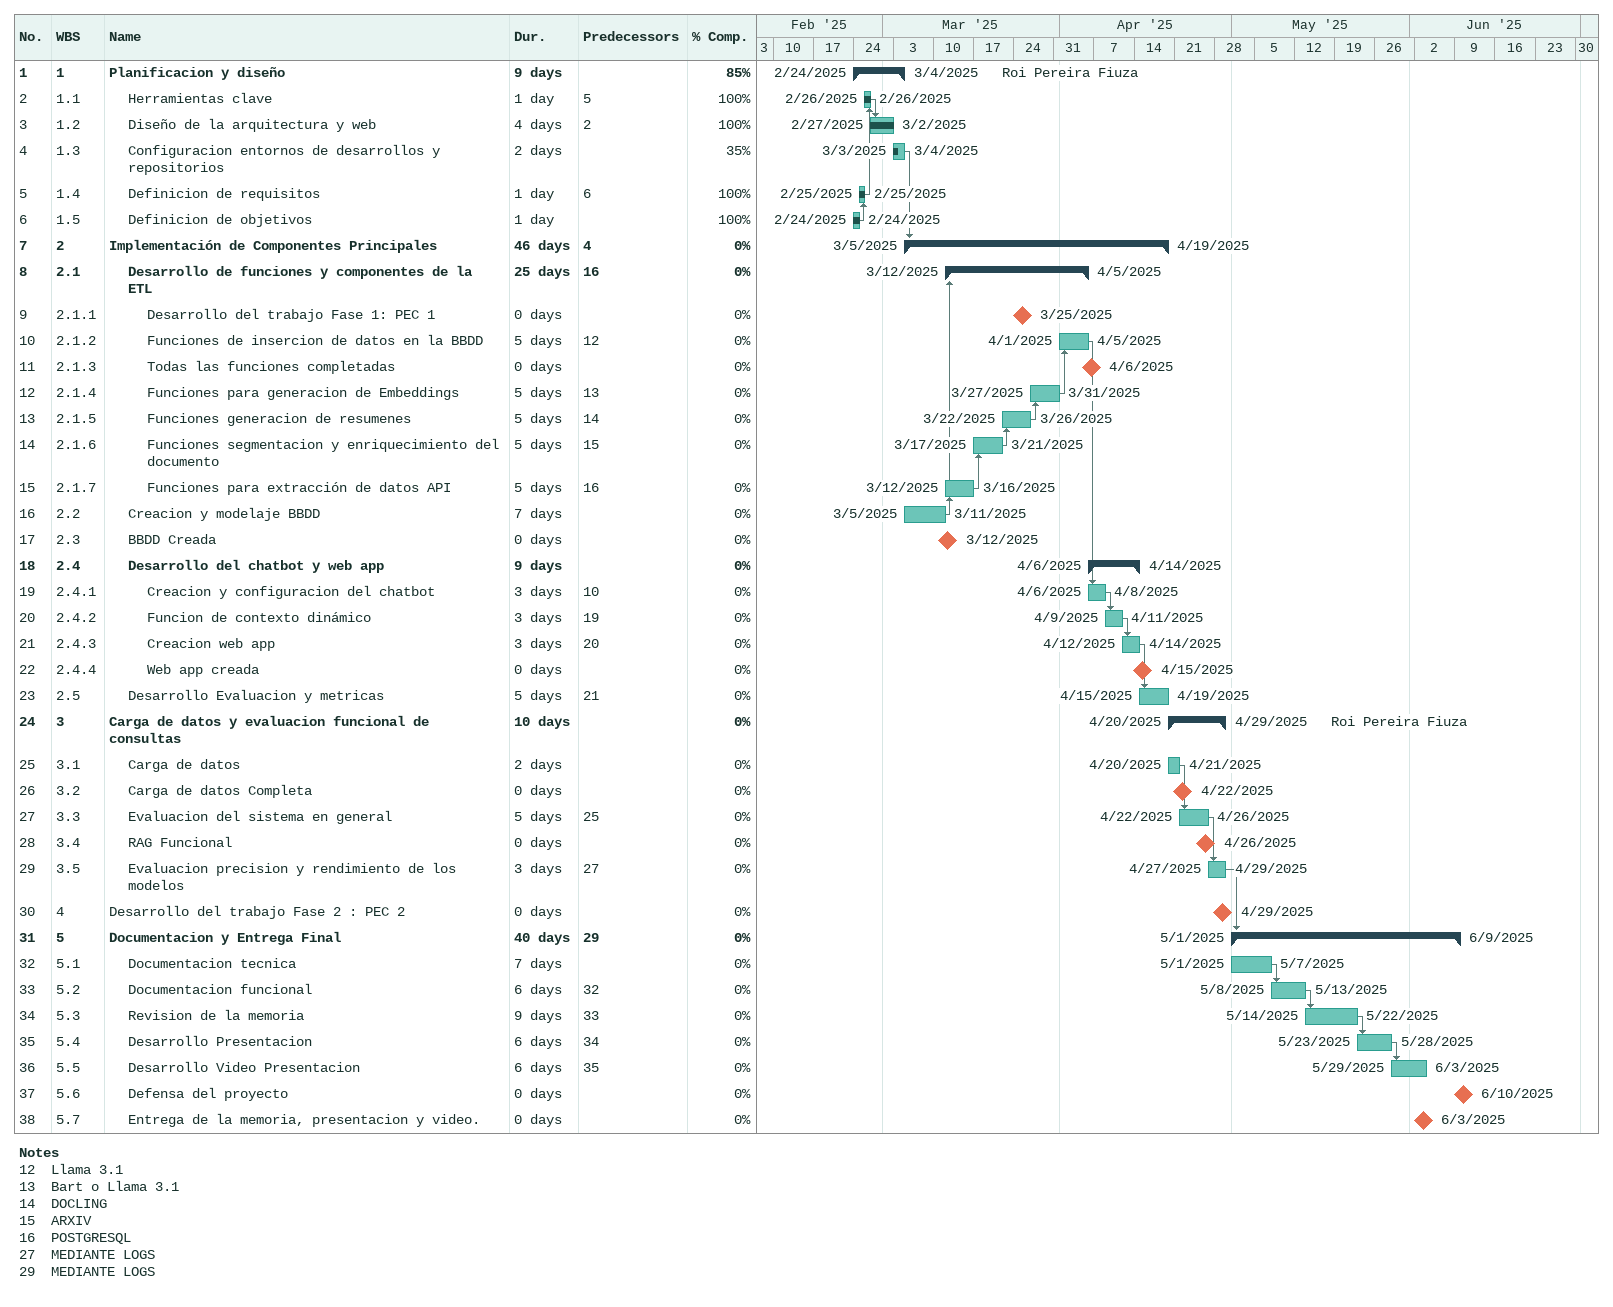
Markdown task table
| ID | WBS | Task | Duration | Start | Finish | Predecessors | Resources | % complete |
|---|---|---|---|---|---|---|---|---|
| 1 | 1 | **Planificacion y diseño** | 9d | 2025-02-24 | 2025-03-04 |  | Roi Pereira Fiuza | 85 |
| 2 | 1.1 | Herramientas clave | 1d | 2025-02-26 | 2025-02-26 | 5 |  | 100 |
| 3 | 1.2 | Diseño de la arquitectura y web | 4d | 2025-02-27 | 2025-03-02 | 2 |  | 100 |
| 4 | 1.3 | Configuracion entornos de desarrollos y repositorios | 2d | 2025-03-03 | 2025-03-04 |  |  | 35 |
| 5 | 1.4 | Definicion de requisitos | 1d | 2025-02-25 | 2025-02-25 | 6 |  | 100 |
| 6 | 1.5 | Definicion de objetivos | 1d | 2025-02-24 | 2025-02-24 |  |  | 100 |
| 7 | 2 | **Implementación de Componentes Principales** | 46d | 2025-03-05 | 2025-04-19 | 4 |  | 0 |
| 8 | 2.1 | **Desarrollo de funciones y componentes de la ETL** | 25d | 2025-03-12 | 2025-04-05 | 16 |  | 0 |
| 9 | 2.1.1 | Desarrollo del trabajo Fase 1: PEC 1 | 0d | 2025-03-25 | 2025-03-25 |  |  | 0 |
| 10 | 2.1.2 | Funciones de insercion de datos en la BBDD | 5d | 2025-04-01 | 2025-04-05 | 12 |  | 0 |
| 11 | 2.1.3 | Todas las funciones completadas | 0d | 2025-04-06 | 2025-04-06 |  |  | 0 |
| 12 | 2.1.4 | Funciones para generacion de Embeddings | 5d | 2025-03-27 | 2025-03-31 | 13 |  | 0 |
| 13 | 2.1.5 | Funciones generacion de resumenes | 5d | 2025-03-22 | 2025-03-26 | 14 |  | 0 |
| 14 | 2.1.6 | Funciones segmentacion y enriquecimiento del documento | 5d | 2025-03-17 | 2025-03-21 | 15 |  | 0 |
| 15 | 2.1.7 | Funciones para extracción de datos API | 5d | 2025-03-12 | 2025-03-16 | 16 |  | 0 |
| 16 | 2.2 | Creacion y modelaje BBDD | 7d | 2025-03-05 | 2025-03-11 |  |  | 0 |
| 17 | 2.3 | BBDD Creada | 0d | 2025-03-12 | 2025-03-12 |  |  | 0 |
| 18 | 2.4 | **Desarrollo del chatbot y web app** | 9d | 2025-04-06 | 2025-04-14 |  |  | 0 |
| 19 | 2.4.1 | Creacion y configuracion del chatbot | 3d | 2025-04-06 | 2025-04-08 | 10 |  | 0 |
| 20 | 2.4.2 | Funcion de contexto dinámico | 3d | 2025-04-09 | 2025-04-11 | 19 |  | 0 |
| 21 | 2.4.3 | Creacion web app | 3d | 2025-04-12 | 2025-04-14 | 20 |  | 0 |
| 22 | 2.4.4 | Web app creada | 0d | 2025-04-15 | 2025-04-15 |  |  | 0 |
| 23 | 2.5 | Desarrollo Evaluacion y metricas | 5d | 2025-04-15 | 2025-04-19 | 21 |  | 0 |
| 24 | 3 | **Carga de datos y evaluacion funcional de consultas** | 10d | 2025-04-20 | 2025-04-29 |  | Roi Pereira Fiuza | 0 |
| 25 | 3.1 | Carga de datos | 2d | 2025-04-20 | 2025-04-21 |  |  | 0 |
| 26 | 3.2 | Carga de datos Completa | 0d | 2025-04-22 | 2025-04-22 |  |  | 0 |
| 27 | 3.3 | Evaluacion del sistema en general | 5d | 2025-04-22 | 2025-04-26 | 25 |  | 0 |
| 28 | 3.4 | RAG Funcional | 0d | 2025-04-26 | 2025-04-26 |  |  | 0 |
| 29 | 3.5 | Evaluacion precision y rendimiento de los modelos | 3d | 2025-04-27 | 2025-04-29 | 27 |  | 0 |
| 30 | 4 | Desarrollo del trabajo Fase 2 : PEC 2 | 0d | 2025-04-29 | 2025-04-29 |  |  | 0 |
| 31 | 5 | **Documentacion y Entrega Final** | 40d | 2025-05-01 | 2025-06-09 | 29 |  | 0 |
| 32 | 5.1 | Documentacion tecnica | 7d | 2025-05-01 | 2025-05-07 |  |  | 0 |
| 33 | 5.2 | Documentacion funcional | 6d | 2025-05-08 | 2025-05-13 | 32 |  | 0 |
| 34 | 5.3 | Revision de la memoria | 9d | 2025-05-14 | 2025-05-22 | 33 |  | 0 |
| 35 | 5.4 | Desarrollo Presentacion | 6d | 2025-05-23 | 2025-05-28 | 34 |  | 0 |
| 36 | 5.5 | Desarrollo Video Presentacion | 6d | 2025-05-29 | 2025-06-03 | 35 |  | 0 |
| 37 | 5.6 | Defensa del proyecto | 0d | 2025-06-10 | 2025-06-10 |  |  | 0 |
| 38 | 5.7 | Entrega de la memoria, presentacion y video. | 0d | 2025-06-03 | 2025-06-03 |  |  | 0 |

Notes
- 12: Llama 3.1
- 13: Bart o Llama 3.1
- 14: DOCLING
- 15: ARXIV
- 16: POSTGRESQL
- 27: MEDIANTE LOGS
- 29: MEDIANTE LOGS
